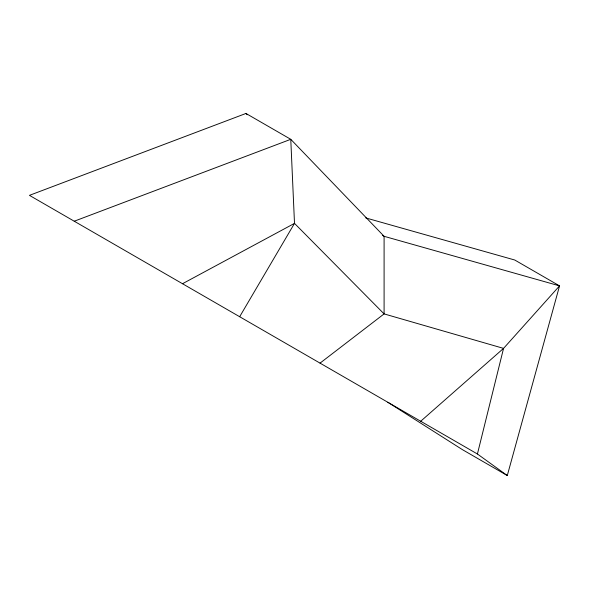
<?xml version="1.0" encoding="UTF-8"?>
<svg xmlns="http://www.w3.org/2000/svg" width="589" height="589" viewBox="0 0 589 589"><rect width="100%" height="100%" fill="white"/><g stroke="black" fill="none" stroke-linecap="round" stroke-linejoin="round"><path stroke-width="0.88" d="M382.526 235.401L384.094 236.307L559.55 285.879L507.284 475.544L477.421 453.994L503.551 348.386L559.55 285.879L514.749 260.014L365.747 217.915M239.664 316.72L294.5 223.371L290.767 139.313L245.966 113.456L29.45 195.357L477.421 453.994M420.708 421.245L503.551 348.386L384.094 313.9L294.5 223.371L182.509 283.721M320.041 363.126L384.094 313.9L384.094 236.307L290.767 139.313L74.251 221.214M507.284 475.544L462.49 449.687L387.827 402.265M245.966 113.456L247.24 114.774"/></g></svg>
